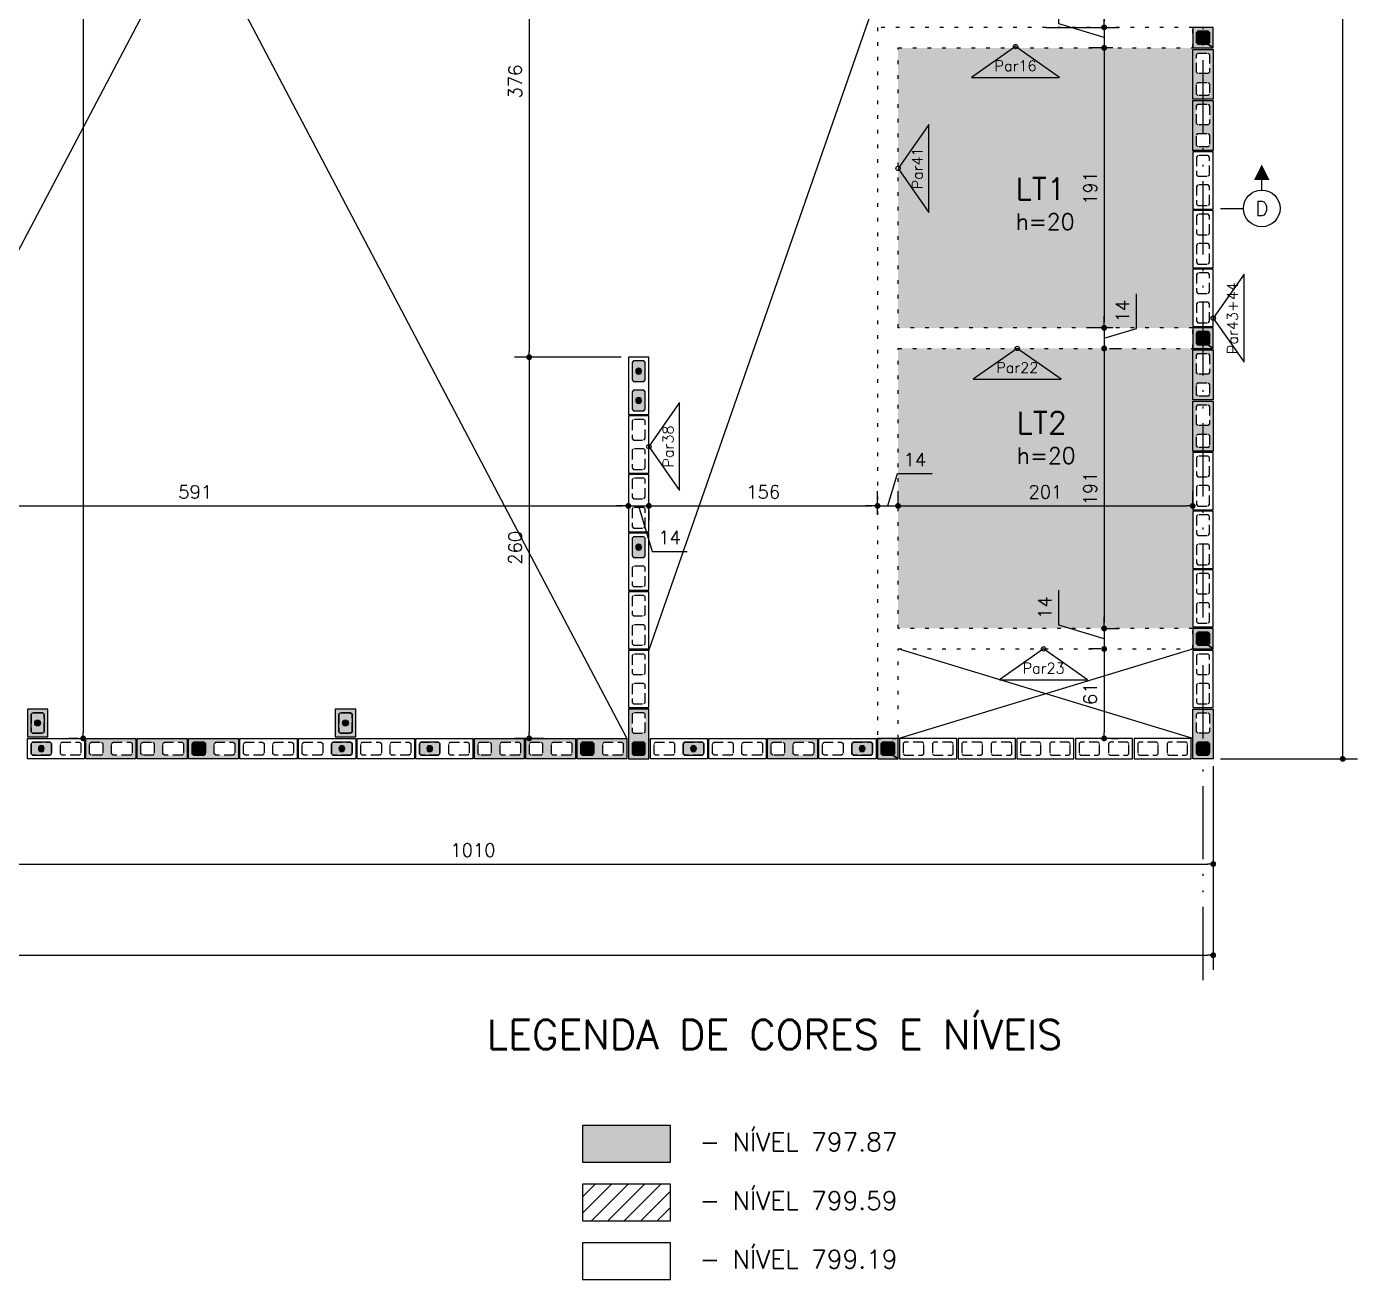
# Model space of a CAD drawing. Extents: x -14651 to 2572, y -4567 to 5191.
# Drawn here: x 1664 to 2572, y 3481 to 4336 of the extents above; entities that cross this region are included whole.
import ezdxf
from ezdxf.enums import TextEntityAlignment as Align

# ---------------------------------------------------------------- set-up
doc = ezdxf.new("R2010")
doc.units = 0
doc.header["$LTSCALE"] = 25
for name, pattern in [('DASHED2', [0.375, 0.25, -0.125]), ('ESTILO_TQS_0002', [0.4, 0.1, -0.3]), ('ESTILO_TQS_0004', [3.3, 2, -0.4, 0.05, -0.4, 0.05, -0.4])]:
    doc.linetypes.add(name, pattern=pattern)
for name, color, linetype in [('213', 252, 'Continuous'), ('241', 2, 'Continuous'), ('245', 252, 'Continuous'), ('246', 7, 'Continuous'), ('247', 50, 'Continuous'), ('248', 100, 'Continuous'), ('Arranque', 14, 'Continuous'), ('COTA', 1, 'Continuous'), ('EIXOS', 1, 'ESTILO_TQS_0004'), ('FERRO', 5, 'Continuous'), ('H2', 252, 'Continuous'), ('H3', 253, 'Continuous'), ('L-D', 2, 'Continuous'), ('L-N', 4, 'Continuous'), ('LINHA-FINA', 1, 'Continuous'), ('Linha_fina', 1, 'Continuous'), ('Linha_media', 4, 'Continuous'), ('P-S', 5, 'Continuous'), ('PENA_6', 6, 'Continuous'), ('PORTA', 3, 'ESTILO_TQS_0002'), ('T2', 3, 'Continuous'), ('T3', 4, 'Continuous')]:
    doc.layers.add(name, color=color, linetype=linetype)
doc.styles.add('COTA', font='romans.shx')
doc.styles.add('ROMANS', font='ROMANS')
doc.styles.get("Standard").update_dxf_attribs({"font": 'romans.shx'})
doc.styles.add('Texto2', font='romans.shx', dxfattribs={"height": 12.5})
doc.styles.add('Texto3', font='romans.shx', dxfattribs={"height": 20})
doc.dimstyles.new('forma', dxfattribs={"dimscale": 5, "dimtxt": 1.8, "dimasz": 0.8, "dimexe": 2, "dimexo": 1, "dimgap": 1, "dimtad": 1, "dimdec": 1, "dimzin": 9, "dimtxsty": 'COTA', "dimblk1": 'DOT', "dimblk2": 'DOT', "dimsah": 1, "dimcen": 0, "dimdle": 1, "dimclrd": 256, "dimclre": 256, "dimclrt": 2, "dimadec": 0, "dimazin": 0, "dimtfac": 1, "dimtdec": 0, "dimtmove": 0, "dimatfit": 3, "dimfxl": 1, "dimtolj": 1, "dimtzin": 0, "dimarcsym": 0})

# ---------------------------------------------------------------- blocks, each defined once
blk = doc.blocks.new('P4015', base_point=(5842102.11612, -8124149.02973))
blk.add_lwpolyline([(5842082.61612, -8124156.02973), (5842121.61612, -8124156.02973), (5842121.61612, -8124142.02973), (5842082.61612, -8124142.02973), (5842082.61612, -8124156.02973)])
at = {"color": 1, "linetype": 'DASHED2'}
for points in [[(5842085.11612, -8124152.52973), (5842086.11612, -8124153.52973), (5842098.11612, -8124153.52973), (5842099.11612, -8124152.52973), (5842099.11612, -8124145.52973), (5842098.11612, -8124144.52973), (5842086.11612, -8124144.52973), (5842085.11612, -8124145.52973), (5842085.11612, -8124152.52973)], [(5842105.11612, -8124152.52973), (5842106.11612, -8124153.52973), (5842118.11612, -8124153.52973), (5842119.11612, -8124152.52973), (5842119.11612, -8124145.52973), (5842118.11612, -8124144.52973), (5842106.11612, -8124144.52973), (5842105.11612, -8124145.52973), (5842105.11612, -8124152.52973)]]:
    blk.add_lwpolyline(points, dxfattribs=at)
blk = doc.blocks.new('P3515')
at = {"layer": '248'}
h = blk.add_hatch(color=100, dxfattribs=at)
h.paths.add_polyline_path([(17, 7), (-17, 7), (-17, -7), (17, -7)])
h.paths.add_polyline_path([(-5.5, -3.5), (-6.5, -4.5), (-13.5, -4.5), (-14.5, -3.5), (-14.5, 3.5), (-13.5, 4.5), (-6.5, 4.5), (-5.5, 3.5)], flags=16)
h.paths.add_polyline_path([(0.5, 3.5), (1.5, 4.5), (13.5, 4.5), (14.5, 3.5), (14.5, -3.5), (13.5, -4.5), (1.5, -4.5), (0.5, -3.5)], flags=16)
blk.add_lwpolyline([(-17, -7), (17, -7), (17, 7), (-17, 7), (-17, -7)])
at = {"color": 1, "linetype": 'DASHED2'}
for points in [[(-14.5, -3.5), (-13.5, -4.5), (-6.5, -4.5), (-5.5, -3.5), (-5.5, 3.5), (-6.5, 4.5), (-13.5, 4.5), (-14.5, 3.5), (-14.5, -3.5)], [(0.5, -3.5), (1.5, -4.5), (13.5, -4.5), (14.5, -3.5), (14.5, 3.5), (13.5, 4.5), (1.5, 4.5), (0.5, 3.5), (0.5, -3.5)]]:
    blk.add_lwpolyline(points, dxfattribs=at)
blk = doc.blocks.new('GR-1409')
at = {"layer": '213'}
h = blk.add_hatch(color=256, dxfattribs=at)
h.paths.add_polyline_path([(-6, 4.5), (-7, 3.5), (-7, -3.5), (-6, -4.5), (6, -4.5), (7, -3.5), (7, 3.5), (6, 4.5)])
h.paths.add_polyline_path([(-2, 0, 1), (2, 0, 1)], flags=16)
at = {"layer": 'Arranque'}
blk.add_hatch(color=256, dxfattribs=at).paths.add_polyline_path([(-2, 0, 1), (2, 0, 1)])
at = {"layer": '213'}
blk.add_lwpolyline([(-7, 3.5), (-6, 4.5), (6, 4.5), (7, 3.5), (7, -3.5), (6, -4.5), (-6, -4.5), (-7, -3.5), (-7, 3.5)], dxfattribs=at)
at = {"layer": 'FERRO', "linetype": 'Continuous'}
blk.add_circle((0, 0), 2, dxfattribs=at)
blk = doc.blocks.new('GR-0909')
at = {"layer": '213'}
h = blk.add_hatch(color=256, dxfattribs=at)
h.paths.add_polyline_path([(3.5, -4.5), (4.5, -3.5), (4.500001, 3.5), (3.500001, 4.5), (-3.499999, 4.5), (-4.499999, 3.5), (-4.5, -3.5), (-3.5, -4.5)])
h.paths.add_polyline_path([(-2, 0, -1), (2, 0, -1)], flags=16)
at = {"layer": 'Arranque'}
blk.add_hatch(color=256, dxfattribs=at).paths.add_polyline_path([(2, 0, 1), (-2, 0, 1)])
at = {"layer": '213'}
blk.add_lwpolyline([(3.500001, 4.5), (4.500001, 3.5), (4.5, -3.5), (3.5, -4.5), (-3.5, -4.5), (-4.5, -3.5), (-4.499999, 3.5), (-3.499999, 4.5), (3.500001, 4.5)], dxfattribs=at)
at = {"layer": 'FERRO', "linetype": 'Continuous'}
blk.add_circle((0, 0), 2, dxfattribs=at)
blk = doc.blocks.new('P2015')
at = {"layer": '247'}
h = blk.add_hatch(color=50, dxfattribs=at)
h.paths.add_polyline_path([(9.5, 7), (-9.5, 7), (-9.5, -7), (9.5, -7)])
h.paths.add_polyline_path([(6, -4.5), (-6, -4.5), (-7, -3.5), (-7, 3.5), (-6, 4.5), (6, 4.5), (7, 3.5), (7, -3.5)], flags=16)
blk.add_lwpolyline([(-9.5, -7), (9.5, -7), (9.5, 7), (-9.5, 7), (-9.5, -7)])
at = {"color": 1, "linetype": 'DASHED2'}
blk.add_lwpolyline([(-7, -3.5), (-6, -4.5), (6, -4.5), (7, -3.5), (7, 3.5), (6, 4.5), (-6, 4.5), (-7, 3.5), (-7, -3.5)], dxfattribs=at)
blk = doc.blocks.new('seção_dir')
at = {"layer": 'Linha_media'}
for p, q in [((-1, 4), (1, 4)), ((0, 2.5), (0, 4)), ((-5.62, 0), (-2.5, 0))]:
    blk.add_line(p, q, dxfattribs=at)
blk.add_circle((0, 0), 2.5, dxfattribs=at)
blk.add_solid([(-1, 4), (0, 6), (1, 4)], dxfattribs=at)
blk = doc.blocks.new('atrib_seção')
at = {"layer": 'Linha_media', "style": 'ROMANS'}
blk.add_attdef('X', text='', height=2, dxfattribs=at).set_placement((0, 0), align=Align.MIDDLE)
blk = doc.blocks.new('P1515')
at = {"layer": '246'}
blk.add_hatch(color=135, dxfattribs=at).paths.add_polyline_path([(7, -7), (7, 7), (-7, 7), (-7, -7), (7, -7), (3.5, -4.5), (-3.5, -4.5), (-4.5, -3.5), (-4.5, 3.5), (-3.5, 4.5), (3.5, 4.5), (4.5, 3.5), (4.5, -3.5), (3.5, -4.5)])
blk.add_lwpolyline([(-7, -7), (7, -7), (7, 7), (-7, 7), (-7, -7)])
at = {"color": 1, "linetype": 'DASHED2'}
blk.add_lwpolyline([(-4.5, -3.5), (-3.5, -4.5), (3.5, -4.5), (4.5, -3.5), (4.5, 3.5), (3.5, 4.5), (-3.5, 4.5), (-4.5, 3.5), (-4.5, -3.5)], dxfattribs=at)
at = {"layer": '245', "color": 135}
blk.add_lwpolyline([(7, -7), (7, 7), (-7, 7), (-7, -7), (7, -7), (3.5, -4.5), (-3.5, -4.5), (-4.5, -3.5), (-4.5, 3.5), (-3.5, 4.5), (3.5, 4.5), (4.5, 3.5), (4.5, -3.5), (3.5, -4.5), (7, -7)], dxfattribs=at)
blk = doc.blocks.new('A$C84a07bde')
at = {"layer": 'EIXOS'}
blk.add_line((2776.14, -241.46), (2776.14, -1700.03), dxfattribs=at)
blk = doc.blocks.new('_IDNPAR_2')
at = {"color": 3}
blk.add_lwpolyline([(1, -0.7), (0, 0), (-1, -0.7)], close=True, dxfattribs=at)
blk.add_circle((0, 0), 0.05, dxfattribs=at)
at = {"layer": '247', "color": 2, "style": 'COTA', "flags": 8}
blk.add_attdef('ID', text='', height=0.24, dxfattribs=at).set_placement((0, -0.438), align=Align.MIDDLE_CENTER)
blk = doc.blocks.new('_Dot')
at = {"color": 0, "linetype": 'ByBlock', "lineweight": -2}
blk.add_line((-0.5, 0), (-1, 0), dxfattribs=at)
at = {"color": 0, "linetype": 'ByBlock', "const_width": 0.5}
blk.add_lwpolyline([(-0.25, 0, 1), (0.25, 0, 1)], format="xyb", close=True, dxfattribs=at)
blk = doc.blocks.new('*D96')
at = {"layer": 'COTA', "lineweight": -2, "transparency": 16777216}
for p, q in [((1463.52, 3831.4), (1463.52, 3754.72)), ((2473.52, 3831.42), (2473.52, 3754.72)), ((1467.52, 3764.72), (2469.52, 3764.72))]:
    blk.add_line(p, q, dxfattribs=at)
at = {"layer": 'Defpoints', "color": 0, "transparency": 16777216}
for p in [(1463.52, 3836.4), (2473.52, 3836.42), (2473.52, 3764.72)]:
    blk.add_point(p, dxfattribs=at)
at = {"layer": 'COTA', "lineweight": -2, "transparency": 16777216, "xscale": 4, "yscale": 4, "zscale": 4, "rotation": 180}
blk.add_blockref('_Dot', (1463.52, 3764.72), dxfattribs=at)
at = {"layer": 'COTA', "lineweight": -2, "transparency": 16777216, "xscale": 4, "yscale": 4, "zscale": 4}
blk.add_blockref('_Dot', (2473.52, 3764.72), dxfattribs=at)
at = {"layer": 'COTA', "color": 2, "transparency": 16777216, "insert": (1968.52, 3774.22), "char_height": 9, "attachment_point": 5, "style": 'COTA'}
blk.add_mtext('\\A1;1010 ', dxfattribs=at)
blk = doc.blocks.new('*D103')
at = {"layer": 'COTA', "lineweight": -2, "transparency": 16777216}
for p, q in [((449.52, 3831.4), (449.52, 3692.48)), ((2473.52, 3831.4), (2473.52, 3692.48)), ((453.52, 3702.48), (2469.52, 3702.48))]:
    blk.add_line(p, q, dxfattribs=at)
at = {"layer": 'Defpoints', "color": 0, "transparency": 16777216}
for p in [(449.52, 3836.4), (2473.52, 3836.4), (2473.52, 3702.48)]:
    blk.add_point(p, dxfattribs=at)
at = {"layer": 'COTA', "lineweight": -2, "transparency": 16777216, "xscale": 4, "yscale": 4, "zscale": 4, "rotation": 180}
blk.add_blockref('_Dot', (449.52, 3702.48), dxfattribs=at)
at = {"layer": 'COTA', "lineweight": -2, "transparency": 16777216, "xscale": 4, "yscale": 4, "zscale": 4}
blk.add_blockref('_Dot', (2473.52, 3702.48), dxfattribs=at)
at = {"layer": 'COTA', "color": 2, "transparency": 16777216, "insert": (1461.52, 3711.98), "char_height": 9, "attachment_point": 5, "style": 'COTA'}
blk.add_mtext('\\A1;2024 ', dxfattribs=at)
blk = doc.blocks.new('*D105')
at = {"layer": 'COTA', "lineweight": -2, "transparency": 16777216}
for p, q in [((2478.52, 4985.4), (2571.86, 4985.4)), ((2561.86, 3840.42), (2561.86, 4981.4)), ((2478.52, 3836.42), (2571.86, 3836.42))]:
    blk.add_line(p, q, dxfattribs=at)
at = {"layer": 'Defpoints', "color": 0, "transparency": 16777216}
for p in [(2473.52, 4985.4), (2561.86, 4985.4), (2473.52, 3836.42)]:
    blk.add_point(p, dxfattribs=at)
at = {"layer": 'COTA', "lineweight": -2, "transparency": 16777216, "xscale": 4, "yscale": 4, "zscale": 4}
for p, rotation in [((2561.86, 4985.4), 90), ((2561.86, 3836.42), 270)]:
    blk.add_blockref('_Dot', p, dxfattribs=dict(at, rotation=rotation))
at = {"layer": 'COTA', "color": 2, "transparency": 16777216, "insert": (2552.36, 4410.91), "char_height": 9, "attachment_point": 5, "rotation": 90, "style": 'COTA'}
blk.add_mtext('\\A1;1149 ', dxfattribs=at)
blk = doc.blocks.new('*D128')
at = {"layer": 'COTA', "lineweight": -2, "transparency": 16777216}
for p, q in [((1483.52, 4005.4), (1483.52, 3998.99)), ((1487.52, 4008.99), (2070.52, 4008.99)), ((2074.52, 4005.9), (2074.52, 3998.99))]:
    blk.add_line(p, q, dxfattribs=at)
at = {"layer": 'Defpoints', "color": 0, "transparency": 16777216}
for p in [(1483.52, 4010.4), (2074.52, 4010.9), (2074.52, 4008.99)]:
    blk.add_point(p, dxfattribs=at)
at = {"layer": 'COTA', "lineweight": -2, "transparency": 16777216, "xscale": 4, "yscale": 4, "zscale": 4, "rotation": 180}
blk.add_blockref('_Dot', (1483.52, 4008.99), dxfattribs=at)
at = {"layer": 'COTA', "lineweight": -2, "transparency": 16777216, "xscale": 4, "yscale": 4, "zscale": 4}
blk.add_blockref('_Dot', (2074.52, 4008.99), dxfattribs=at)
at = {"layer": 'COTA', "color": 2, "transparency": 16777216, "insert": (1779.02, 4018.49), "char_height": 9, "attachment_point": 5, "style": 'COTA'}
blk.add_mtext('\\A1;591 ', dxfattribs=at)
blk = doc.blocks.new('*D129')
at = {"layer": 'COTA', "lineweight": -2, "transparency": 16777216}
for p, q in [((2070.52, 4008.99), (2066.52, 4008.99)), ((2074.52, 4008.99), (2088.52, 4008.99)), ((2074.52, 4008.99), (2088.52, 4008.99)), ((2074.52, 4005.9), (2074.52, 3998.99)), ((2081.52, 4008.99), (2090.82, 3977.99)), ((2088.52, 4005.9), (2088.52, 3998.99)), ((2092.52, 4008.99), (2096.52, 4008.99)), ((2090.82, 3977.99), (2114.53, 3977.99))]:
    blk.add_line(p, q, dxfattribs=at)
at = {"layer": 'Defpoints', "color": 0, "transparency": 16777216}
for p in [(2074.52, 4010.9), (2088.52, 4010.9), (2088.52, 4008.99)]:
    blk.add_point(p, dxfattribs=at)
at = {"layer": 'COTA', "lineweight": -2, "transparency": 16777216, "xscale": 4, "yscale": 4, "zscale": 4}
blk.add_blockref('_Dot', (2074.52, 4008.99), dxfattribs=at)
at = {"layer": 'COTA', "lineweight": -2, "transparency": 16777216, "xscale": 4, "yscale": 4, "zscale": 4, "rotation": 180}
blk.add_blockref('_Dot', (2088.52, 4008.99), dxfattribs=at)
at = {"layer": 'COTA', "color": 2, "transparency": 16777216, "insert": (2102.67, 3987.49), "char_height": 9, "attachment_point": 5, "style": 'COTA'}
blk.add_mtext('\\A1;14 ', dxfattribs=at)
blk = doc.blocks.new('*D130')
at = {"layer": 'COTA', "lineweight": -2, "transparency": 16777216}
for p, q in [((2244.52, 4003.16), (2244.52, 4018.99)), ((2088.52, 4005.9), (2088.52, 3998.99)), ((2092.52, 4008.99), (2240.52, 4008.99))]:
    blk.add_line(p, q, dxfattribs=at)
at = {"layer": 'Defpoints', "color": 0, "transparency": 16777216}
for p in [(2088.52, 4010.9), (2244.52, 4008.99), (2244.52, 3998.16)]:
    blk.add_point(p, dxfattribs=at)
at = {"layer": 'COTA', "lineweight": -2, "transparency": 16777216, "xscale": 4, "yscale": 4, "zscale": 4, "rotation": 180}
blk.add_blockref('_Dot', (2088.52, 4008.99), dxfattribs=at)
at = {"layer": 'COTA', "lineweight": -2, "transparency": 16777216, "xscale": 4, "yscale": 4, "zscale": 4}
blk.add_blockref('_Dot', (2244.52, 4008.99), dxfattribs=at)
at = {"layer": 'COTA', "color": 2, "transparency": 16777216, "insert": (2166.52, 4018.49), "char_height": 9, "attachment_point": 5, "style": 'COTA'}
blk.add_mtext('\\A1;156 ', dxfattribs=at)
blk = doc.blocks.new('*D131')
at = {"layer": 'COTA', "lineweight": -2, "transparency": 16777216}
for p, q in [((2251.52, 4008.99), (2258.12, 4030.99)), ((2258.12, 4030.99), (2281.83, 4030.99)), ((2244.52, 4003.16), (2244.52, 4018.99)), ((2258.52, 4009.13), (2258.52, 4018.99)), ((2240.52, 4008.99), (2236.52, 4008.99)), ((2244.52, 4008.99), (2258.52, 4008.99)), ((2244.52, 4008.99), (2258.52, 4008.99)), ((2262.52, 4008.99), (2266.52, 4008.99))]:
    blk.add_line(p, q, dxfattribs=at)
at = {"layer": 'Defpoints', "color": 0, "transparency": 16777216}
for p in [(2258.52, 4008.99), (2258.52, 4004.13), (2244.52, 3998.16)]:
    blk.add_point(p, dxfattribs=at)
at = {"layer": 'COTA', "lineweight": -2, "transparency": 16777216, "xscale": 4, "yscale": 4, "zscale": 4}
blk.add_blockref('_Dot', (2244.52, 4008.99), dxfattribs=at)
at = {"layer": 'COTA', "lineweight": -2, "transparency": 16777216, "xscale": 4, "yscale": 4, "zscale": 4, "rotation": 180}
blk.add_blockref('_Dot', (2258.52, 4008.99), dxfattribs=at)
at = {"layer": 'COTA', "color": 2, "transparency": 16777216, "insert": (2269.97, 4040.49), "char_height": 9, "attachment_point": 5, "style": 'COTA'}
blk.add_mtext('\\A1;14 ', dxfattribs=at)
blk = doc.blocks.new('*D132')
at = {"layer": 'COTA', "lineweight": -2, "transparency": 16777216}
for p, q in [((2258.52, 4009.13), (2258.52, 4018.99)), ((2459.52, 4010.4), (2459.52, 4018.99)), ((2262.52, 4008.99), (2455.52, 4008.99))]:
    blk.add_line(p, q, dxfattribs=at)
at = {"layer": 'Defpoints', "color": 0, "transparency": 16777216}
for p in [(2258.52, 4004.13), (2459.52, 4008.99), (2459.52, 4005.4)]:
    blk.add_point(p, dxfattribs=at)
at = {"layer": 'COTA', "lineweight": -2, "transparency": 16777216, "xscale": 4, "yscale": 4, "zscale": 4, "rotation": 180}
blk.add_blockref('_Dot', (2258.52, 4008.99), dxfattribs=at)
at = {"layer": 'COTA', "lineweight": -2, "transparency": 16777216, "xscale": 4, "yscale": 4, "zscale": 4}
blk.add_blockref('_Dot', (2459.52, 4008.99), dxfattribs=at)
at = {"layer": 'COTA', "color": 2, "transparency": 16777216, "insert": (2359.02, 4018.49), "char_height": 9, "attachment_point": 5, "style": 'COTA'}
blk.add_mtext('\\A1;201 ', dxfattribs=at)
blk = doc.blocks.new('*D154')
at = {"layer": 'COTA', "lineweight": -2, "transparency": 16777216}
for p, q in [((1693.71, 4971.4), (1712.61, 4971.4)), ((1702.61, 4967.4), (1702.61, 3854.4)), ((1699.52, 3850.4), (1692.61, 3850.4))]:
    blk.add_line(p, q, dxfattribs=at)
at = {"layer": 'Defpoints', "color": 0, "transparency": 16777216}
for p in [(1688.71, 4971.4), (1702.61, 3850.4), (1704.52, 3850.4)]:
    blk.add_point(p, dxfattribs=at)
at = {"layer": 'COTA', "lineweight": -2, "transparency": 16777216, "xscale": 4, "yscale": 4, "zscale": 4}
for p, rotation in [((1702.61, 4971.4), 90), ((1702.61, 3850.4), 270)]:
    blk.add_blockref('_Dot', p, dxfattribs=dict(at, rotation=rotation))
at = {"layer": 'COTA', "color": 2, "transparency": 16777216, "insert": (1693.11, 4410.9), "char_height": 9, "attachment_point": 5, "rotation": 90, "style": 'COTA'}
blk.add_mtext('\\A1;1121 ', dxfattribs=at)
blk = doc.blocks.new('*D156')
at = {"layer": 'COTA', "lineweight": -2, "transparency": 16777216}
for p, q in [((2069.52, 4486.4), (1996.86, 4486.4)), ((2006.86, 4482.4), (2006.86, 4114.4)), ((2069.52, 4110.4), (1996.86, 4110.4))]:
    blk.add_line(p, q, dxfattribs=at)
at = {"layer": 'Defpoints', "color": 0, "transparency": 16777216}
for p in [(2074.52, 4486.4), (2006.86, 4110.4), (2074.52, 4110.4)]:
    blk.add_point(p, dxfattribs=at)
at = {"layer": 'COTA', "lineweight": -2, "transparency": 16777216, "xscale": 4, "yscale": 4, "zscale": 4}
for p, rotation in [((2006.86, 4486.4), 90), ((2006.86, 4110.4), 270)]:
    blk.add_blockref('_Dot', p, dxfattribs=dict(at, rotation=rotation))
at = {"layer": 'COTA', "color": 2, "transparency": 16777216, "insert": (1997.36, 4298.4), "char_height": 9, "attachment_point": 5, "rotation": 90, "style": 'COTA'}
blk.add_mtext('\\A1;376 ', dxfattribs=at)
blk = doc.blocks.new('*D157')
at = {"layer": 'COTA', "lineweight": -2, "transparency": 16777216}
for p, q in [((2069.52, 4110.4), (1996.86, 4110.4)), ((2006.86, 4106.4), (2006.86, 3854.4)), ((2016.52, 3850.4), (1996.86, 3850.4))]:
    blk.add_line(p, q, dxfattribs=at)
at = {"layer": 'Defpoints', "color": 0, "transparency": 16777216}
for p in [(2074.52, 4110.4), (2006.86, 3850.4), (2021.52, 3850.4)]:
    blk.add_point(p, dxfattribs=at)
at = {"layer": 'COTA', "lineweight": -2, "transparency": 16777216, "xscale": 4, "yscale": 4, "zscale": 4}
for p, rotation in [((2006.86, 4110.4), 90), ((2006.86, 3850.4), 270)]:
    blk.add_blockref('_Dot', p, dxfattribs=dict(at, rotation=rotation))
at = {"layer": 'COTA', "color": 2, "transparency": 16777216, "insert": (1997.36, 3980.4), "char_height": 9, "attachment_point": 5, "rotation": 90, "style": 'COTA'}
blk.add_mtext('\\A1;260 ', dxfattribs=at)
blk = doc.blocks.new('*D158')
at = {"layer": 'COTA', "lineweight": -2, "transparency": 16777216}
for p, q in [((2359.52, 4971.4), (2409.11, 4971.4)), ((2399.11, 4967.4), (2399.11, 4339.4)), ((2359.52, 4335.4), (2409.11, 4335.4))]:
    blk.add_line(p, q, dxfattribs=at)
at = {"layer": 'Defpoints', "color": 0, "transparency": 16777216}
for p in [(2354.52, 4971.4), (2354.52, 4335.4), (2399.11, 4335.4)]:
    blk.add_point(p, dxfattribs=at)
at = {"layer": 'COTA', "lineweight": -2, "transparency": 16777216, "xscale": 4, "yscale": 4, "zscale": 4}
for p, rotation in [((2399.11, 4971.4), 90), ((2399.11, 4335.4), 270)]:
    blk.add_blockref('_Dot', p, dxfattribs=dict(at, rotation=rotation))
at = {"layer": 'COTA', "color": 2, "transparency": 16777216, "insert": (2389.61, 4650.58), "char_height": 9, "attachment_point": 5, "rotation": 90, "style": 'COTA'}
blk.add_mtext('\\A1;636 ', dxfattribs=at)
blk = doc.blocks.new('*D159')
at = {"layer": 'COTA', "lineweight": -2, "transparency": 16777216}
for p, q in [((2368.11, 4337.7), (2368.11, 4361.42)), ((2399.11, 4339.4), (2399.11, 4343.4)), ((2359.52, 4335.4), (2409.11, 4335.4)), ((2399.11, 4328.4), (2368.11, 4337.7)), ((2399.11, 4335.4), (2399.11, 4321.4)), ((2399.11, 4335.4), (2399.11, 4321.4)), ((2395.47, 4321.4), (2389.11, 4321.4)), ((2399.11, 4317.4), (2399.11, 4313.4))]:
    blk.add_line(p, q, dxfattribs=at)
at = {"layer": 'Defpoints', "color": 0, "transparency": 16777216}
for p in [(2354.52, 4335.4), (2399.11, 4321.4), (2400.47, 4321.4)]:
    blk.add_point(p, dxfattribs=at)
at = {"layer": 'COTA', "lineweight": -2, "transparency": 16777216, "xscale": 4, "yscale": 4, "zscale": 4}
for p, rotation in [((2399.11, 4335.4), 270), ((2399.11, 4321.4), 90)]:
    blk.add_blockref('_Dot', p, dxfattribs=dict(at, rotation=rotation))
at = {"layer": 'COTA', "color": 2, "transparency": 16777216, "insert": (2358.61, 4349.56), "char_height": 9, "attachment_point": 5, "rotation": 90, "style": 'COTA'}
blk.add_mtext('\\A1;14 ', dxfattribs=at)
blk = doc.blocks.new('*D160')
at = {"layer": 'COTA', "lineweight": -2, "transparency": 16777216}
for p, q in [((2421.11, 4130), (2421.11, 4153.72)), ((2399.11, 4134.4), (2399.11, 4138.4)), ((2395.47, 4130.4), (2389.11, 4130.4)), ((2399.11, 4130.4), (2399.11, 4116.4)), ((2399.11, 4130.4), (2399.11, 4116.4)), ((2399.11, 4123.4), (2421.11, 4130)), ((2402.75, 4116.4), (2409.11, 4116.4)), ((2399.11, 4112.4), (2399.11, 4108.4))]:
    blk.add_line(p, q, dxfattribs=at)
at = {"layer": 'Defpoints', "color": 0, "transparency": 16777216}
for p in [(2400.47, 4130.4), (2397.75, 4116.4), (2399.11, 4116.4)]:
    blk.add_point(p, dxfattribs=at)
at = {"layer": 'COTA', "lineweight": -2, "transparency": 16777216, "xscale": 4, "yscale": 4, "zscale": 4}
for p, rotation in [((2399.11, 4130.4), 270), ((2399.11, 4116.4), 90)]:
    blk.add_blockref('_Dot', p, dxfattribs=dict(at, rotation=rotation))
at = {"layer": 'COTA', "color": 2, "transparency": 16777216, "insert": (2411.61, 4141.86), "char_height": 9, "attachment_point": 5, "rotation": 90, "style": 'COTA'}
blk.add_mtext('\\A1;14 ', dxfattribs=at)
blk = doc.blocks.new('*D161')
at = {"layer": 'COTA', "lineweight": -2, "transparency": 16777216}
for p, q in [((2402.75, 4116.4), (2409.11, 4116.4)), ((2399.11, 4112.4), (2399.11, 3929.4)), ((2400.02, 3925.4), (2409.11, 3925.4))]:
    blk.add_line(p, q, dxfattribs=at)
at = {"layer": 'Defpoints', "color": 0, "transparency": 16777216}
for p in [(2397.75, 4116.4), (2395.02, 3925.4), (2399.11, 3925.4)]:
    blk.add_point(p, dxfattribs=at)
at = {"layer": 'COTA', "lineweight": -2, "transparency": 16777216, "xscale": 4, "yscale": 4, "zscale": 4}
for p, rotation in [((2399.11, 4116.4), 90), ((2399.11, 3925.4), 270)]:
    blk.add_blockref('_Dot', p, dxfattribs=dict(at, rotation=rotation))
at = {"layer": 'COTA', "color": 2, "transparency": 16777216, "insert": (2389.61, 4020.9), "char_height": 9, "attachment_point": 5, "rotation": 90, "style": 'COTA'}
blk.add_mtext('\\A1;191 ', dxfattribs=at)
blk = doc.blocks.new('*D162')
at = {"layer": 'COTA', "lineweight": -2, "transparency": 16777216}
for p, q in [((2368.11, 3927.7), (2368.11, 3951.42)), ((2399.11, 3929.4), (2399.11, 3933.4)), ((2399.11, 3918.4), (2368.11, 3927.7)), ((2399.11, 3925.4), (2399.11, 3911.4)), ((2399.11, 3925.4), (2399.11, 3911.4)), ((2400.02, 3925.4), (2409.11, 3925.4)), ((2396.83, 3911.4), (2389.11, 3911.4)), ((2399.11, 3907.4), (2399.11, 3903.4))]:
    blk.add_line(p, q, dxfattribs=at)
at = {"layer": 'Defpoints', "color": 0, "transparency": 16777216}
for p in [(2395.02, 3925.4), (2399.11, 3911.4), (2401.83, 3911.4)]:
    blk.add_point(p, dxfattribs=at)
at = {"layer": 'COTA', "lineweight": -2, "transparency": 16777216, "xscale": 4, "yscale": 4, "zscale": 4}
for p, rotation in [((2399.11, 3925.4), 270), ((2399.11, 3911.4), 90)]:
    blk.add_blockref('_Dot', p, dxfattribs=dict(at, rotation=rotation))
at = {"layer": 'COTA', "color": 2, "transparency": 16777216, "insert": (2358.61, 3939.56), "char_height": 9, "attachment_point": 5, "rotation": 90, "style": 'COTA'}
blk.add_mtext('\\A1;14 ', dxfattribs=at)
blk = doc.blocks.new('*D163')
at = {"layer": 'COTA', "lineweight": -2, "transparency": 16777216}
for p, q in [((2396.83, 3911.4), (2389.11, 3911.4)), ((2399.11, 3907.4), (2399.11, 3854.4)), ((2404.02, 3850.4), (2409.11, 3850.4))]:
    blk.add_line(p, q, dxfattribs=at)
at = {"layer": 'Defpoints', "color": 0, "transparency": 16777216}
for p in [(2401.83, 3911.4), (2399.02, 3850.4), (2399.11, 3850.4)]:
    blk.add_point(p, dxfattribs=at)
at = {"layer": 'COTA', "lineweight": -2, "transparency": 16777216, "xscale": 4, "yscale": 4, "zscale": 4}
for p, rotation in [((2399.11, 3911.4), 90), ((2399.11, 3850.4), 270)]:
    blk.add_blockref('_Dot', p, dxfattribs=dict(at, rotation=rotation))
at = {"layer": 'COTA', "color": 2, "transparency": 16777216, "insert": (2389.61, 3880.9), "char_height": 9, "attachment_point": 5, "rotation": 90, "style": 'COTA'}
blk.add_mtext('\\A1;61 ', dxfattribs=at)
blk = doc.blocks.new('*D175')
at = {"layer": 'COTA', "lineweight": -2, "transparency": 16777216}
for p, q in [((2405.09, 4321.4), (2389.11, 4321.4)), ((2399.11, 4317.4), (2399.11, 4134.4)), ((2405.09, 4130.4), (2389.11, 4130.4))]:
    blk.add_line(p, q, dxfattribs=at)
at = {"layer": 'Defpoints', "color": 0, "transparency": 16777216}
for p in [(2410.09, 4321.4), (2399.11, 4130.4), (2410.09, 4130.4)]:
    blk.add_point(p, dxfattribs=at)
at = {"layer": 'COTA', "lineweight": -2, "transparency": 16777216, "xscale": 4, "yscale": 4, "zscale": 4}
for p, rotation in [((2399.11, 4321.4), 90), ((2399.11, 4130.4), 270)]:
    blk.add_blockref('_Dot', p, dxfattribs=dict(at, rotation=rotation))
at = {"layer": 'COTA', "color": 2, "transparency": 16777216, "insert": (2389.61, 4225.9), "char_height": 9, "attachment_point": 5, "rotation": 90, "style": 'COTA'}
blk.add_mtext('\\A1;191 ', dxfattribs=at)

msp = doc.modelspace()

# ---------------------------------------------------------------- hatches: boundary and pattern name
at = {"layer": 'H2'}
h = msp.add_hatch(dxfattribs=at)
h.set_pattern_fill('ANSI31', color=256, scale=2.5, style=0)
h.set_pattern_definition([(45, (-11.58, -2086.689), (-5.61266, 5.61266), [])])
h.paths.add_polyline_path([(2043.16, 3521.4), (2103.16, 3521.4), (2103.16, 3546.4), (2043.16, 3546.4)])
at = {"layer": 'H3'}
for points in [[(2258.52, 4321.4), (2459.52, 4321.4), (2459.52, 4130.4), (2258.52, 4130.4)], [(2258.52, 4116.4), (2459.52, 4116.4), (2459.52, 3925.4), (2258.52, 3925.4)], [(2043.16, 3561.4), (2103.16, 3561.4), (2103.16, 3586.4), (2043.16, 3586.4)]]:
    msp.add_hatch(color=256, dxfattribs=at).paths.add_polyline_path(points)

# ---------------------------------------------------------------- linework, layer by layer
at = {"layer": 'LINHA-FINA'}
for points in [[(1483.52, 3851.4), (2073.52, 4971.4)], [(1483.52, 4970.4), (2073.52, 3850.4)], [(2088.52, 3910.4), (2458.52, 4971.4)]]:
    msp.add_lwpolyline(points, dxfattribs=at)
at = {"layer": 'Linha_fina'}
for points in [[(2258.52, 3850.4), (2459.52, 3911.4)], [(2459.52, 3850.4), (2258.52, 3911.4)]]:
    msp.add_lwpolyline(points, dxfattribs=at)
at = {"layer": 'P-S', "linetype": 'Continuous'}
for points in [[(2043.16, 3561.4), (2103.16, 3561.4), (2103.16, 3586.4), (2043.16, 3586.4), (2043.16, 3561.4)], [(2043.16, 3521.4), (2103.16, 3521.4), (2103.16, 3546.4), (2043.16, 3546.4), (2043.16, 3521.4)], [(2043.16, 3481.4), (2103.16, 3481.4), (2103.16, 3506.4), (2043.16, 3506.4), (2043.16, 3481.4)]]:
    msp.add_lwpolyline(points, dxfattribs=at)
at = {"layer": 'PORTA'}
msp.add_lwpolyline([(2459.52, 4335.4), (2244.52, 4335.4), (2244.52, 3850.4), (2258.52, 3850.4), (2258.52, 3911.4), (2459.52, 3911.4), (2459.52, 3925.4), (2258.52, 3925.4), (2258.52, 4116.4), (2459.52, 4116.4), (2459.52, 4130.4), (2258.52, 4130.4), (2258.52, 4321.4), (2459.52, 4321.4), (2459.52, 4335.4)], dxfattribs=at)

# ---------------------------------------------------------------- block references
at = {"xscale": -1}
for name, p, rotation in [('GR-0909', (2466.52, 4328.4), 180), ('GR-0909', (2466.52, 4123.4), 180), ('GR-1409', (2081.52, 4100.9), 90.00000000000311), ('GR-1409', (2081.52, 4080.9), 90.00000000000311), ('GR-1409', (2081.52, 3980.9), 90.00000000000311), ('GR-0909', (2466.52, 3918.4), 180), ('GR-1409', (1674.02, 3843.4), 180), ('GR-0909', (1781.52, 3843.4), 180), ('GR-1409', (1879.02, 3843.4), 180), ('GR-1409', (1939.02, 3843.4), 180), ('GR-0909', (2046.52, 3843.4), 180), ('GR-0909', (2081.52, 3843.4), 180), ('GR-1409', (2119.02, 3843.4), 180), ('GR-1409', (2234.02, 3843.4), 180), ('GR-0909', (2251.52, 3843.42), 180), ('GR-0909', (2466.52, 3843.4), 180)]:
    msp.add_blockref(name, p, dxfattribs=dict(at, rotation=rotation))
at = {"rotation": 90}
for p in [(1671.52, 3860.9), (1881.52, 3860.9)]:
    msp.add_blockref('GR-1409', p, dxfattribs=at)
at = {"layer": '241'}
for p in [(2466.52, 4328.4), (2466.52, 4123.4), (2466.52, 3918.4), (2251.52, 3843.42)]:
    msp.add_blockref('P1515', p, dxfattribs=at)
at = {"layer": '241', "xscale": -1}
for name, p, rotation in [('P3515', (2466.52, 4303.4), 270), ('P3515', (2466.52, 4268.4), 270), ('P3515', (2466.52, 4098.4), 270), ('P3515', (2466.52, 4063.4), 270), ('P3515', (2466.52, 3853.42), 270), ('P4015', (1684.02, 3843.4), 180), ('P3515', (1721.52, 3843.4), 180), ('P3515', (1756.52, 3843.4), 180), ('P3515', (1791.52, 3843.4), 180), ('P4015', (1829.02, 3843.4), 180), ('P4015', (1869.02, 3843.4), 180), ('P4015', (1909.02, 3843.4), 180), ('P4015', (1949.02, 3843.4), 180), ('P3515', (1986.52, 3843.4), 180), ('P3515', (2021.52, 3843.4), 180), ('P3515', (2056.52, 3843.4), 180), ('P4015', (2109.02, 3843.4), 180), ('P4015', (2149.02, 3843.4), 180), ('P3515', (2186.52, 3843.4), 180), ('P4015', (2224.02, 3843.4), 180)]:
    msp.add_blockref(name, p, dxfattribs=dict(at, rotation=rotation))
at = {"layer": '241'}
for name, p, rotation in [('P4015', (2466.52, 4230.9), 270), ('P4015', (2466.52, 4190.9), 270), ('P4015', (2466.52, 4150.9), 270), ('P4015', (2081.52, 4090.9), 270), ('P4015', (2081.52, 4050.9), 270), ('P4015', (2466.52, 4025.9), 270), ('P4015', (2081.52, 4010.9), 270), ('P4015', (2466.52, 3985.9), 270), ('P4015', (2081.52, 3970.9), 270), ('P4015', (2466.52, 3945.9), 270), ('P4015', (2081.52, 3930.9), 270), ('P4015', (2081.52, 3890.9), 270), ('P4015', (2466.52, 3890.92), 270), ('P2015', (1671.52, 3860.9), 270.0000000000009), ('P2015', (1881.52, 3860.9), 270.0000000000009), ('P3515', (2081.52, 3853.4), 90), ('P4015', (2279.02, 3843.4), 180), ('P4015', (2319.02, 3843.4), 180), ('P4015', (2359.02, 3843.4), 180), ('P4015', (2399.02, 3843.4), 180), ('P4015', (2439.02, 3843.4), 180)]:
    msp.add_blockref(name, p, dxfattribs=dict(at, rotation=rotation))
at = {"layer": '247', "linetype": 'Continuous', "xscale": 30, "yscale": 30, "zscale": 30}
for p, values in [((2338.65, 4322.26), {'ID': 'Par16'}), ((2339.83, 4116.4), {'ID': 'Par22'}), ((2357.81, 3911.4), {'ID': 'Par23'})]:
    msp.add_blockref('_IDNPAR_2', p, dxfattribs=at).add_auto_attribs(values)
at = {"layer": '247', "linetype": 'Continuous', "xscale": 30, "yscale": 30, "zscale": 30, "rotation": 90}
for p, values in [((2258.52, 4239.17), {'ID': 'Par41'}), ((2473.52, 4137.02), {'ID': 'Par43+44'}), ((2088.52, 4049.45), {'ID': 'Par38'})]:
    msp.add_blockref('_IDNPAR_2', p, dxfattribs=at).add_auto_attribs(values)
at = {"layer": 'COTA'}
msp.add_blockref('A$C84a07bde', (-309.62, 5379.39), dxfattribs=at)
at = {"layer": 'PENA_6', "xscale": 5, "yscale": 5, "zscale": 5}
msp.add_blockref('seção_dir', (2506.62, 4211.92), dxfattribs=at)
msp.add_blockref('atrib_seção', (2506.62, 4211.92), dxfattribs=at).add_auto_attribs({'X': 'D'})

# ---------------------------------------------------------------- texts
at = {"layer": 'L-D'}
for p in [(2338.79, 4197.34), (2339.53, 4037.78)]:
    msp.add_text('h=20', height=11, dxfattribs=at).set_placement(p)
at = {"layer": 'L-N'}
for s, p in [('LT1', (2338.79, 4217.74)), ('LT2', (2339.53, 4058.18))]:
    msp.add_text(s, height=15, dxfattribs=at).set_placement(p)
at = {"layer": 'T2', "style": 'Texto2'}
for s, p in [('- NÍVEL 797.87', (2123.16, 3568.9)), ('- NÍVEL 799.59', (2123.16, 3528.9)), ('- NÍVEL 799.19', (2123.16, 3488.9))]:
    msp.add_text(s, height=12.5, dxfattribs=at).set_placement(p)
at = {"layer": 'T3', "style": 'Texto3'}
msp.add_text('LEGENDA DE CORES E NÍVEIS', height=20, dxfattribs=at).set_placement((1977.93, 3638.36))

# ---------------------------------------------------------------- dimensions: what is measured, and where the dimension line sits
at = {"layer": 'COTA'}
for base, p1, p2, override, picture, middle in [((2561.86, 4985.4), (2473.52, 3836.42), (2473.52, 4985.4), {"dimpost": ' '}, '*D105', (2552.36, 4410.91)), ((1702.61, 3850.4), (1688.71, 4971.4), (1704.52, 3850.4), {"dimpost": ' '}, '*D154', (1693.11, 4410.9)), ((2006.86, 4110.4), (2074.52, 4486.4), (2074.52, 4110.4), {"dimpost": ' ', "dimtmove": 1}, '*D156', (1997.36, 4298.4)), ((2399.11, 4321.4), (2354.52, 4335.4), (2400.47, 4321.4), {"dimpost": ' ', "dimtmove": 1}, '*D159', (2358.61, 4342.7)), ((2399.11, 4130.4), (2410.09, 4321.4), (2410.09, 4130.4), {"dimpost": ' '}, '*D175', (2389.61, 4225.9)), ((2399.11, 4116.4), (2400.47, 4130.4), (2397.75, 4116.4), {"dimpost": ' ', "dimtmove": 1}, '*D160', (2411.61, 4135)), ((2399.11, 3925.4), (2397.75, 4116.4), (2395.02, 3925.4), {"dimpost": ' ', "dimtmove": 1}, '*D161', (2389.61, 4020.9)), ((2006.86, 3850.4), (2074.52, 4110.4), (2021.52, 3850.4), {"dimpost": ' ', "dimtmove": 1}, '*D157', (1997.36, 3980.4)), ((2399.11, 3911.4), (2395.02, 3925.4), (2401.83, 3911.4), {"dimpost": ' ', "dimtmove": 1}, '*D162', (2358.61, 3932.7)), ((2399.11, 3850.4), (2401.83, 3911.4), (2399.02, 3850.4), {"dimpost": ' ', "dimtmove": 1}, '*D163', (2389.61, 3880.9))]:
    dim = msp.add_linear_dim(base=base, p1=p1, p2=p2, angle=90, dimstyle='forma', override=override, dxfattribs=at)
    dim.commit()
    dim.dimension.update_dxf_attribs({"geometry": picture, "text_midpoint": middle})
dim = msp.add_linear_dim(base=(2399.11, 4335.4), p1=(2354.52, 4971.4), p2=(2354.52, 4335.4), angle=90, dimstyle='forma', override={"dimpost": ' '}, dxfattribs=at)
dim.commit()
dim.dimension.update_dxf_attribs({"geometry": '*D158', "text_midpoint": (2399.11, 4650.58), "dimtype": 128})
for base, p1, p2, override, picture, middle in [((2258.52, 4008.99), (2244.52, 3998.16), (2258.52, 4004.13), {"dimpost": ' ', "dimtmove": 1}, '*D131', (2263.12, 4040.49)), ((2074.52, 4008.99), (1483.52, 4010.4), (2074.52, 4010.9), {"dimpost": ' ', "dimtmove": 1}, '*D128', (1779.02, 4018.49)), ((2244.52, 4008.99), (2088.52, 4010.9), (2244.52, 3998.16), {"dimpost": ' ', "dimtmove": 1}, '*D130', (2166.52, 4018.49)), ((2459.52, 4008.99), (2258.52, 4004.13), (2459.52, 4005.4), {"dimpost": ' ', "dimtmove": 1}, '*D132', (2359.02, 4018.49)), ((2088.52, 4008.99), (2074.52, 4010.9), (2088.52, 4010.9), {"dimpost": ' ', "dimtmove": 1}, '*D129', (2095.82, 3987.49)), ((2473.52, 3702.48), (449.52, 3836.4), (2473.52, 3836.4), {"dimpost": ' '}, '*D103', (1461.52, 3711.98)), ((2473.52, 3764.72), (1463.52, 3836.4), (2473.52, 3836.42), {"dimpost": ' ', "dimtmove": 1}, '*D96', (1968.52, 3774.22))]:
    dim = msp.add_linear_dim(base=base, p1=p1, p2=p2, dimstyle='forma', override=override, dxfattribs=at)
    dim.commit()
    dim.dimension.update_dxf_attribs({"geometry": picture, "text_midpoint": middle})

doc.saveas('drawing.dxf')
